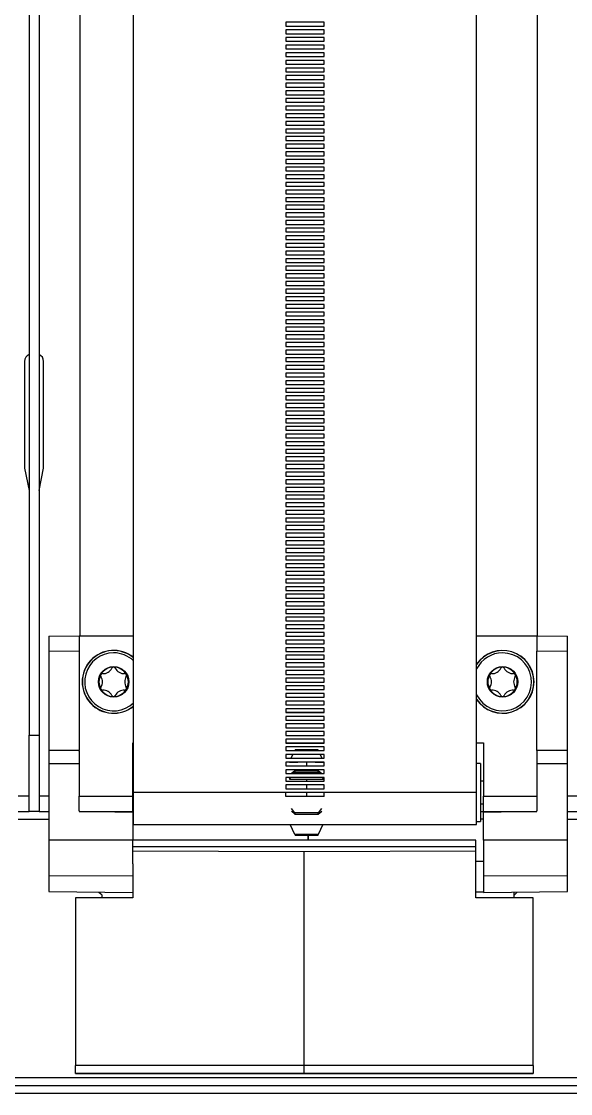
# Paper-space layout 'D' of a CAD drawing. Header units: inches. Extents: x 0 to 136, y 0 to 88.
# Drawn here: x 35.51 to 39.29, y 46.55 to 53.93 of the extents above; entities that cross this region are included whole.
import ezdxf

# ---------------------------------------------------------------- set-up
doc = ezdxf.new("R2010")
doc.units = ezdxf.units.IN
doc.header["$LTSCALE"] = 4
doc.header["$MEASUREMENT"] = 0

psp = doc.layouts.new('D')

# ---------------------------------------------------------------- linework, layer by layer
at = {"color": 7, "linetype": 'Continuous', "lineweight": 25}
for p, q in [((35.5614, 79.1984), (35.5614, 49.0147)), ((35.6292, 79.1984), (35.6292, 49.0147)), ((39.0611, 49.6971), (39.0611, 79.1459)), ((35.9115, 49.6971), (35.9115, 76.0511)), ((36.279, 48.6199), (36.279, 76.0247)), ((38.6412, 48.6199), (38.6412, 76.0048)), ((37.5913, 53.9217), (37.3288, 53.9217)), ((37.3288, 53.9217), (37.3288, 53.8954)), ((37.5913, 53.9217), (37.3288, 53.9217)), ((37.3288, 53.8954), (37.5913, 53.8954)), ((37.5913, 53.8692), (37.3288, 53.8692)), ((37.3288, 53.8692), (37.3288, 53.843)), ((37.5913, 53.8692), (37.3288, 53.8692)), ((37.5913, 53.8954), (37.5913, 53.9217)), ((37.5913, 53.843), (37.5913, 53.8692)), ((37.3288, 53.843), (37.5913, 53.843)), ((37.5913, 53.8167), (37.3288, 53.8167)), ((37.3288, 53.8167), (37.3288, 53.7905)), ((37.5913, 53.8167), (37.3288, 53.8167)), ((37.3288, 53.7905), (37.5913, 53.7905)), ((37.5913, 53.7905), (37.5913, 53.8167)), ((37.5913, 53.7642), (37.3288, 53.7642)), ((37.3288, 53.7642), (37.3288, 53.738)), ((37.5913, 53.7642), (37.3288, 53.7642)), ((37.3288, 53.738), (37.5913, 53.738)), ((37.5913, 53.738), (37.5913, 53.7642)), ((37.5913, 53.7117), (37.3288, 53.7117)), ((37.3288, 53.7117), (37.3288, 53.6855)), ((37.5913, 53.7117), (37.3288, 53.7117)), ((37.3288, 53.6855), (37.5913, 53.6855)), ((37.5913, 53.6592), (37.3288, 53.6592)), ((37.3288, 53.6592), (37.3288, 53.633)), ((37.5913, 53.6592), (37.3288, 53.6592)), ((37.5913, 53.6855), (37.5913, 53.7117)), ((37.5913, 53.633), (37.5913, 53.6592)), ((37.3288, 53.633), (37.5913, 53.633)), ((37.5913, 53.6067), (37.3288, 53.6067)), ((37.3288, 53.6067), (37.3288, 53.5805)), ((37.5913, 53.6067), (37.3288, 53.6067)), ((37.3288, 53.5805), (37.5913, 53.5805)), ((37.5913, 53.5805), (37.5913, 53.6067)), ((37.5913, 53.5542), (37.3288, 53.5542)), ((37.3288, 53.5542), (37.3288, 53.528)), ((37.5913, 53.5542), (37.3288, 53.5542)), ((37.3288, 53.528), (37.5913, 53.528)), ((37.5913, 53.5017), (37.3288, 53.5017)), ((37.3288, 53.5017), (37.3288, 53.4755)), ((37.5913, 53.5017), (37.3288, 53.5017)), ((37.5913, 53.528), (37.5913, 53.5542)), ((37.5913, 53.4755), (37.5913, 53.5017)), ((37.3288, 53.4755), (37.5913, 53.4755)), ((37.5913, 53.4492), (37.3288, 53.4492)), ((37.3288, 53.4492), (37.3288, 53.423)), ((37.5913, 53.4492), (37.3288, 53.4492)), ((37.3288, 53.423), (37.5913, 53.423)), ((37.5913, 53.423), (37.5913, 53.4492)), ((37.5913, 53.3968), (37.3288, 53.3968)), ((37.3288, 53.3968), (37.3288, 53.3705)), ((37.5913, 53.3968), (37.3288, 53.3968)), ((37.3288, 53.3705), (37.5913, 53.3705)), ((37.5913, 53.3705), (37.5913, 53.3968)), ((37.5913, 53.3443), (37.3288, 53.3443)), ((37.3288, 53.3443), (37.3288, 53.318)), ((37.5913, 53.3443), (37.3288, 53.3443)), ((37.3288, 53.318), (37.5913, 53.318)), ((37.5913, 53.2918), (37.3288, 53.2918)), ((37.3288, 53.2918), (37.3288, 53.2655)), ((37.5913, 53.2918), (37.3288, 53.2918)), ((37.5913, 53.318), (37.5913, 53.3443)), ((37.5913, 53.2655), (37.5913, 53.2918)), ((37.3288, 53.2655), (37.5913, 53.2655)), ((37.5913, 53.2393), (37.3288, 53.2393)), ((37.3288, 53.2393), (37.3288, 53.213)), ((37.5913, 53.2393), (37.3288, 53.2393)), ((37.3288, 53.213), (37.5913, 53.213)), ((37.5913, 53.213), (37.5913, 53.2393)), ((37.5913, 53.1868), (37.3288, 53.1868)), ((37.3288, 53.1868), (37.3288, 53.1605)), ((37.5913, 53.1868), (37.3288, 53.1868)), ((37.3288, 53.1605), (37.5913, 53.1605)), ((37.5913, 53.1343), (37.3288, 53.1343)), ((37.3288, 53.1343), (37.3288, 53.108)), ((37.5913, 53.1343), (37.3288, 53.1343)), ((37.5913, 53.1605), (37.5913, 53.1868)), ((37.5913, 53.108), (37.5913, 53.1343)), ((37.3288, 53.108), (37.5913, 53.108)), ((37.5913, 53.0818), (37.3288, 53.0818)), ((37.3288, 53.0818), (37.3288, 53.0555)), ((37.5913, 53.0818), (37.3288, 53.0818)), ((37.3288, 53.0555), (37.5913, 53.0555)), ((37.5913, 53.0555), (37.5913, 53.0818)), ((37.5913, 53.0293), (37.3288, 53.0293)), ((37.3288, 53.0293), (37.3288, 53.0031)), ((37.5913, 53.0293), (37.3288, 53.0293)), ((37.3288, 53.0031), (37.5913, 53.0031)), ((37.5913, 53.0031), (37.5913, 53.0293)), ((37.5913, 52.9768), (37.3288, 52.9768)), ((37.3288, 52.9768), (37.3288, 52.9506)), ((37.5913, 52.9768), (37.3288, 52.9768)), ((37.3288, 52.9506), (37.5913, 52.9506)), ((37.5913, 52.9243), (37.3288, 52.9243)), ((37.3288, 52.9243), (37.3288, 52.8981)), ((37.5913, 52.9243), (37.3288, 52.9243)), ((37.5913, 52.9506), (37.5913, 52.9768)), ((37.5913, 52.8981), (37.5913, 52.9243)), ((37.3288, 52.8981), (37.5913, 52.8981)), ((37.5913, 52.8718), (37.3288, 52.8718)), ((37.3288, 52.8718), (37.3288, 52.8456)), ((37.5913, 52.8718), (37.3288, 52.8718)), ((37.3288, 52.8456), (37.5913, 52.8456)), ((37.5913, 52.8456), (37.5913, 52.8718)), ((37.5913, 52.8193), (37.3288, 52.8193)), ((37.3288, 52.8193), (37.3288, 52.7931)), ((37.5913, 52.8193), (37.3288, 52.8193)), ((37.3288, 52.7931), (37.5913, 52.7931)), ((37.5913, 52.7668), (37.3288, 52.7668)), ((37.3288, 52.7668), (37.3288, 52.7406)), ((37.5913, 52.7668), (37.3288, 52.7668)), ((37.5913, 52.7931), (37.5913, 52.8193)), ((37.5913, 52.7406), (37.5913, 52.7668)), ((37.3288, 52.7406), (37.5913, 52.7406)), ((37.5913, 52.7143), (37.3288, 52.7143)), ((37.3288, 52.7143), (37.3288, 52.6881)), ((37.5913, 52.7143), (37.3288, 52.7143)), ((37.3288, 52.6881), (37.5913, 52.6881)), ((37.5913, 52.6881), (37.5913, 52.7143)), ((37.5913, 52.6618), (37.3288, 52.6618)), ((37.3288, 52.6618), (37.3288, 52.6356)), ((37.5913, 52.6618), (37.3288, 52.6618)), ((37.3288, 52.6356), (37.5913, 52.6356)), ((37.5913, 52.6094), (37.3288, 52.6094)), ((37.3288, 52.6094), (37.3288, 52.5831)), ((37.5913, 52.6094), (37.3288, 52.6094)), ((37.5913, 52.6356), (37.5913, 52.6618)), ((37.5913, 52.5831), (37.5913, 52.6094)), ((37.3288, 52.5831), (37.5913, 52.5831)), ((37.5913, 52.5569), (37.3288, 52.5569)), ((37.3288, 52.5569), (37.3288, 52.5306)), ((37.5913, 52.5569), (37.3288, 52.5569)), ((37.5913, 52.5306), (37.5913, 52.5569)), ((37.3288, 52.5306), (37.5913, 52.5306)), ((37.5913, 52.5044), (37.3288, 52.5044)), ((37.3288, 52.5044), (37.3288, 52.4781)), ((37.5913, 52.5044), (37.3288, 52.5044)), ((37.3288, 52.4781), (37.5913, 52.4781)), ((37.5913, 52.4781), (37.5913, 52.5044)), ((37.5913, 52.4519), (37.3288, 52.4519)), ((37.3288, 52.4519), (37.3288, 52.4256)), ((37.5913, 52.4519), (37.3288, 52.4519)), ((37.3288, 52.4256), (37.5913, 52.4256)), ((37.5913, 52.3994), (37.3288, 52.3994)), ((37.3288, 52.3994), (37.3288, 52.3731)), ((37.5913, 52.3994), (37.3288, 52.3994)), ((37.5913, 52.4256), (37.5913, 52.4519)), ((37.5913, 52.3731), (37.5913, 52.3994)), ((37.3288, 52.3731), (37.5913, 52.3731)), ((37.5913, 52.3469), (37.3288, 52.3469)), ((37.3288, 52.3469), (37.3288, 52.3206)), ((37.5913, 52.3469), (37.3288, 52.3469)), ((37.3288, 52.3206), (37.5913, 52.3206)), ((37.5913, 52.3206), (37.5913, 52.3469)), ((37.5913, 52.2944), (37.3288, 52.2944)), ((37.3288, 52.2944), (37.3288, 52.2681)), ((37.5913, 52.2944), (37.3288, 52.2944)), ((37.3288, 52.2681), (37.5913, 52.2681)), ((37.5913, 52.2419), (37.3288, 52.2419)), ((37.3288, 52.2419), (37.3288, 52.2157)), ((37.5913, 52.2419), (37.3288, 52.2419)), ((37.5913, 52.2681), (37.5913, 52.2944)), ((37.5913, 52.2157), (37.5913, 52.2419)), ((37.3288, 52.2157), (37.5913, 52.2157)), ((37.5913, 52.1894), (37.3288, 52.1894)), ((37.3288, 52.1894), (37.3288, 52.1632)), ((37.5913, 52.1894), (37.3288, 52.1894)), ((37.5913, 52.1632), (37.5913, 52.1894)), ((37.3288, 52.1632), (37.5913, 52.1632)), ((37.5913, 52.1369), (37.3288, 52.1369)), ((37.3288, 52.1369), (37.3288, 52.1107)), ((37.5913, 52.1369), (37.3288, 52.1369)), ((37.3288, 52.1107), (37.5913, 52.1107)), ((37.5913, 52.1107), (37.5913, 52.1369)), ((37.5913, 52.0844), (37.3288, 52.0844)), ((37.3288, 52.0844), (37.3288, 52.0582)), ((37.5913, 52.0844), (37.3288, 52.0844)), ((37.3288, 52.0582), (37.5913, 52.0582)), ((37.5913, 52.0319), (37.3288, 52.0319)), ((37.3288, 52.0319), (37.3288, 52.0057)), ((37.5913, 52.0319), (37.3288, 52.0319)), ((37.5913, 52.0582), (37.5913, 52.0844)), ((37.5913, 52.0057), (37.5913, 52.0319)), ((37.3288, 52.0057), (37.5913, 52.0057)), ((37.5913, 51.9794), (37.3288, 51.9794)), ((37.3288, 51.9794), (37.3288, 51.9532)), ((37.5913, 51.9794), (37.3288, 51.9794)), ((37.3288, 51.9532), (37.5913, 51.9532)), ((37.5913, 51.9532), (37.5913, 51.9794)), ((37.5913, 51.9269), (37.3288, 51.9269)), ((37.3288, 51.9269), (37.3288, 51.9007)), ((37.5913, 51.9269), (37.3288, 51.9269)), ((37.3288, 51.9007), (37.5913, 51.9007)), ((37.5913, 51.8744), (37.3288, 51.8744)), ((37.3288, 51.8744), (37.3288, 51.8482)), ((37.5913, 51.8744), (37.3288, 51.8744)), ((37.5913, 51.9007), (37.5913, 51.9269)), ((37.5913, 51.8482), (37.5913, 51.8744)), ((37.3288, 51.8482), (37.5913, 51.8482)), ((37.5913, 51.822), (37.3288, 51.822)), ((37.3288, 51.822), (37.3288, 51.7957)), ((37.5913, 51.822), (37.3288, 51.822)), ((37.5913, 51.7957), (37.5913, 51.822)), ((37.3288, 51.7957), (37.5913, 51.7957)), ((37.5913, 51.7695), (37.3288, 51.7695)), ((37.3288, 51.7695), (37.3288, 51.7432)), ((37.5913, 51.7695), (37.3288, 51.7695)), ((37.3288, 51.7432), (37.5913, 51.7432)), ((37.5913, 51.7432), (37.5913, 51.7695)), ((37.5913, 51.717), (37.3288, 51.717)), ((37.3288, 51.717), (37.3288, 51.6907)), ((37.5913, 51.717), (37.3288, 51.717)), ((37.3288, 51.6907), (37.5913, 51.6907)), ((37.5913, 51.6645), (37.3288, 51.6645)), ((37.3288, 51.6645), (37.3288, 51.6382)), ((37.5913, 51.6645), (37.3288, 51.6645)), ((37.5913, 51.6907), (37.5913, 51.717)), ((37.5913, 51.6382), (37.5913, 51.6645)), ((35.5297, 51.5868), (35.5297, 50.8519)), ((35.6609, 50.8519), (35.6609, 51.5868)), ((37.3288, 51.6382), (37.5913, 51.6382)), ((37.5913, 51.612), (37.3288, 51.612)), ((37.3288, 51.612), (37.3288, 51.5857)), ((37.5913, 51.612), (37.3288, 51.612)), ((37.3288, 51.5857), (37.5913, 51.5857)), ((37.5913, 51.5857), (37.5913, 51.612)), ((37.5913, 51.5595), (37.3288, 51.5595)), ((37.3288, 51.5595), (37.3288, 51.5332)), ((37.5913, 51.5595), (37.3288, 51.5595)), ((37.3288, 51.5332), (37.5913, 51.5332)), ((37.5913, 51.507), (37.3288, 51.507)), ((37.3288, 51.507), (37.3288, 51.4807)), ((37.5913, 51.507), (37.3288, 51.507)), ((37.5913, 51.5332), (37.5913, 51.5595)), ((37.5913, 51.4807), (37.5913, 51.507)), ((37.3288, 51.4807), (37.5913, 51.4807)), ((37.5913, 51.4545), (37.3288, 51.4545)), ((37.3288, 51.4545), (37.3288, 51.4283)), ((37.5913, 51.4545), (37.3288, 51.4545)), ((37.3288, 51.4283), (37.5913, 51.4283)), ((37.5913, 51.4283), (37.5913, 51.4545)), ((37.5913, 51.402), (37.3288, 51.402)), ((37.3288, 51.402), (37.3288, 51.3758)), ((37.5913, 51.402), (37.3288, 51.402)), ((37.3288, 51.3758), (37.5913, 51.3758)), ((37.5913, 51.3758), (37.5913, 51.402)), ((37.5913, 51.3495), (37.3288, 51.3495)), ((37.3288, 51.3495), (37.3288, 51.3233)), ((37.5913, 51.3495), (37.3288, 51.3495)), ((37.3288, 51.3233), (37.5913, 51.3233)), ((37.5913, 51.297), (37.3288, 51.297)), ((37.3288, 51.297), (37.3288, 51.2708)), ((37.5913, 51.297), (37.3288, 51.297)), ((37.5913, 51.3233), (37.5913, 51.3495)), ((37.5913, 51.2708), (37.5913, 51.297)), ((37.3288, 51.2708), (37.5913, 51.2708)), ((37.5913, 51.2445), (37.3288, 51.2445)), ((37.3288, 51.2445), (37.3288, 51.2183)), ((37.5913, 51.2445), (37.3288, 51.2445)), ((37.3288, 51.2183), (37.5913, 51.2183)), ((37.5913, 51.2183), (37.5913, 51.2445)), ((37.5913, 51.192), (37.3288, 51.192)), ((37.3288, 51.192), (37.3288, 51.1658)), ((37.5913, 51.192), (37.3288, 51.192)), ((37.3288, 51.1658), (37.5913, 51.1658)), ((37.5913, 51.1395), (37.3288, 51.1395)), ((37.3288, 51.1395), (37.3288, 51.1133)), ((37.5913, 51.1395), (37.3288, 51.1395)), ((37.5913, 51.1658), (37.5913, 51.192)), ((37.5913, 51.1133), (37.5913, 51.1395)), ((37.3288, 51.1133), (37.5913, 51.1133)), ((37.5913, 51.087), (37.3288, 51.087)), ((37.3288, 51.087), (37.3288, 51.0608)), ((37.5913, 51.087), (37.3288, 51.087)), ((37.3288, 51.0608), (37.5913, 51.0608)), ((37.5913, 51.0608), (37.5913, 51.087)), ((37.5913, 51.0346), (37.3288, 51.0346)), ((37.3288, 51.0346), (37.3288, 51.0083)), ((37.5913, 51.0346), (37.3288, 51.0346)), ((37.3288, 51.0083), (37.5913, 51.0083)), ((37.5913, 51.0083), (37.5913, 51.0346)), ((37.5913, 50.9821), (37.3288, 50.9821)), ((37.3288, 50.9821), (37.3288, 50.9558)), ((37.5913, 50.9821), (37.3288, 50.9821)), ((37.3288, 50.9558), (37.5913, 50.9558)), ((37.5913, 50.9296), (37.3288, 50.9296)), ((37.3288, 50.9296), (37.3288, 50.9033)), ((37.5913, 50.9296), (37.3288, 50.9296)), ((37.5913, 50.9558), (37.5913, 50.9821)), ((37.5913, 50.9033), (37.5913, 50.9296)), ((35.5297, 50.8519), (35.5614, 50.6996)), ((35.6292, 50.6996), (35.6609, 50.8519)), ((37.3288, 50.9033), (37.5913, 50.9033)), ((37.5913, 50.8771), (37.3288, 50.8771)), ((37.3288, 50.8771), (37.3288, 50.8508)), ((37.5913, 50.8771), (37.3288, 50.8771)), ((37.3288, 50.8508), (37.5913, 50.8508)), ((37.5913, 50.8508), (37.5913, 50.8771)), ((37.5913, 50.8246), (37.3288, 50.8246)), ((37.3288, 50.8246), (37.3288, 50.7983)), ((37.5913, 50.8246), (37.3288, 50.8246)), ((37.3288, 50.7983), (37.5913, 50.7983)), ((37.5913, 50.7721), (37.3288, 50.7721)), ((37.3288, 50.7721), (37.3288, 50.7458)), ((37.5913, 50.7721), (37.3288, 50.7721)), ((37.5913, 50.7983), (37.5913, 50.8246)), ((37.5913, 50.7458), (37.5913, 50.7721)), ((37.3288, 50.7458), (37.5913, 50.7458)), ((37.5913, 50.7196), (37.3288, 50.7196)), ((37.3288, 50.7196), (37.3288, 50.6933)), ((37.5913, 50.7196), (37.3288, 50.7196)), ((37.3288, 50.6933), (37.5913, 50.6933)), ((37.5913, 50.6933), (37.5913, 50.7196)), ((37.5913, 50.6671), (37.3288, 50.6671)), ((37.3288, 50.6671), (37.3288, 50.6409)), ((37.5913, 50.6671), (37.3288, 50.6671)), ((37.3288, 50.6409), (37.5913, 50.6409)), ((37.5913, 50.6409), (37.5913, 50.6671)), ((37.5913, 50.6146), (37.3288, 50.6146)), ((37.3288, 50.6146), (37.3288, 50.5884)), ((37.5913, 50.6146), (37.3288, 50.6146)), ((37.3288, 50.5884), (37.5913, 50.5884)), ((37.5913, 50.5621), (37.3288, 50.5621)), ((37.3288, 50.5621), (37.3288, 50.5359)), ((37.5913, 50.5621), (37.3288, 50.5621)), ((37.5913, 50.5884), (37.5913, 50.6146)), ((37.5913, 50.5359), (37.5913, 50.5621)), ((37.3288, 50.5359), (37.5913, 50.5359)), ((37.5913, 50.5096), (37.3288, 50.5096)), ((37.3288, 50.5096), (37.3288, 50.4834)), ((37.5913, 50.5096), (37.3288, 50.5096)), ((37.3288, 50.4834), (37.5913, 50.4834)), ((37.5913, 50.4834), (37.5913, 50.5096)), ((37.5913, 50.4571), (37.3288, 50.4571)), ((37.3288, 50.4571), (37.3288, 50.4309)), ((37.5913, 50.4571), (37.3288, 50.4571)), ((37.3288, 50.4309), (37.5913, 50.4309)), ((37.5913, 50.4046), (37.3288, 50.4046)), ((37.3288, 50.4046), (37.3288, 50.3784)), ((37.5913, 50.4046), (37.3288, 50.4046)), ((37.5913, 50.4309), (37.5913, 50.4571)), ((37.5913, 50.3784), (37.5913, 50.4046)), ((37.3288, 50.3784), (37.5913, 50.3784)), ((37.5913, 50.3521), (37.3288, 50.3521)), ((37.3288, 50.3521), (37.3288, 50.3259)), ((37.5913, 50.3521), (37.3288, 50.3521)), ((37.3288, 50.3259), (37.5913, 50.3259)), ((37.5913, 50.3259), (37.5913, 50.3521)), ((37.5913, 50.2996), (37.3288, 50.2996)), ((37.3288, 50.2996), (37.3288, 50.2734)), ((37.5913, 50.2996), (37.3288, 50.2996)), ((37.3288, 50.2734), (37.5913, 50.2734)), ((37.5913, 50.2471), (37.3288, 50.2471)), ((37.3288, 50.2471), (37.3288, 50.2209)), ((37.5913, 50.2471), (37.3288, 50.2471)), ((37.5913, 50.2734), (37.5913, 50.2996)), ((37.5913, 50.2209), (37.5913, 50.2471)), ((37.3288, 50.2209), (37.5913, 50.2209)), ((37.5913, 50.1947), (37.3288, 50.1947)), ((37.3288, 50.1947), (37.3288, 50.1684)), ((37.5913, 50.1947), (37.3288, 50.1947)), ((37.5913, 50.1684), (37.5913, 50.1947)), ((37.3288, 50.1684), (37.5913, 50.1684)), ((37.5913, 50.1422), (37.3288, 50.1422)), ((37.3288, 50.1422), (37.3288, 50.1159)), ((37.5913, 50.1422), (37.3288, 50.1422)), ((37.3288, 50.1159), (37.5913, 50.1159)), ((37.5913, 50.1159), (37.5913, 50.1422)), ((37.5913, 50.0897), (37.3288, 50.0897)), ((37.3288, 50.0897), (37.3288, 50.0634)), ((37.5913, 50.0897), (37.3288, 50.0897)), ((37.3288, 50.0634), (37.5913, 50.0634)), ((37.5913, 50.0372), (37.3288, 50.0372)), ((37.3288, 50.0372), (37.3288, 50.0109)), ((37.5913, 50.0372), (37.3288, 50.0372)), ((37.5913, 50.0634), (37.5913, 50.0897)), ((37.5913, 50.0109), (37.5913, 50.0372)), ((37.3288, 50.0109), (37.5913, 50.0109)), ((37.5913, 49.9847), (37.3288, 49.9847)), ((37.3288, 49.9847), (37.3288, 49.9584)), ((37.5913, 49.9847), (37.3288, 49.9847)), ((37.3288, 49.9584), (37.5913, 49.9584)), ((37.5913, 49.9584), (37.5913, 49.9847)), ((37.5913, 49.9322), (37.3288, 49.9322)), ((37.3288, 49.9322), (37.3288, 49.9059)), ((37.5913, 49.9322), (37.3288, 49.9322)), ((37.3288, 49.9059), (37.5913, 49.9059)), ((37.5913, 49.8797), (37.3288, 49.8797)), ((37.3288, 49.8797), (37.3288, 49.8534)), ((37.5913, 49.8797), (37.3288, 49.8797)), ((37.5913, 49.9059), (37.5913, 49.9322)), ((37.5913, 49.8534), (37.5913, 49.8797)), ((37.3288, 49.8534), (37.5913, 49.8534)), ((37.5913, 49.8272), (37.3288, 49.8272)), ((37.3288, 49.8272), (37.3288, 49.801)), ((37.5913, 49.8272), (37.3288, 49.8272)), ((37.5913, 49.801), (37.5913, 49.8272)), ((37.3288, 49.801), (37.5913, 49.801)), ((37.5913, 49.7747), (37.3288, 49.7747)), ((37.3288, 49.7747), (37.3288, 49.7485)), ((37.5913, 49.7747), (37.3288, 49.7747)), ((37.3288, 49.7485), (37.5913, 49.7485)), ((37.5913, 49.7485), (37.5913, 49.7747)), ((35.6963, 49.6971), (35.9063, 49.6989)), ((35.6963, 49.6971), (35.6963, 49.5921)), ((35.9063, 49.6971), (35.9063, 49.6989)), ((35.9063, 49.6971), (35.9063, 49.5947)), ((36.279, 49.6971), (35.9063, 49.6971)), ((37.5913, 49.7222), (37.3288, 49.7222)), ((37.3288, 49.7222), (37.3288, 49.696)), ((37.5913, 49.7222), (37.3288, 49.7222)), ((37.3288, 49.6971), (37.5913, 49.6971)), ((37.3288, 49.696), (37.5913, 49.696)), ((37.5913, 49.6697), (37.3288, 49.6697)), ((37.3288, 49.6697), (37.3288, 49.6435)), ((37.5913, 49.6697), (37.3288, 49.6697)), ((37.5913, 49.696), (37.5913, 49.7222)), ((37.5913, 49.6435), (37.5913, 49.6697)), ((39.0559, 49.6971), (38.6412, 49.6971)), ((39.0559, 49.6971), (39.0611, 49.6971)), ((39.0559, 49.6971), (39.0559, 49.5947)), ((39.0611, 49.6989), (39.2658, 49.6971)), ((39.2658, 49.5921), (39.2658, 49.6971)), ((35.9063, 49.5929), (35.6963, 49.5921)), ((35.6963, 49.5921), (35.6963, 48.9097)), ((35.9063, 49.5929), (35.9063, 49.5947)), ((35.9063, 49.5929), (35.9063, 48.9092)), ((37.3288, 49.6435), (37.5913, 49.6435)), ((37.5913, 49.6172), (37.3288, 49.6172)), ((37.3288, 49.6172), (37.3288, 49.591)), ((37.5913, 49.6172), (37.3288, 49.6172)), ((37.3288, 49.591), (37.5913, 49.591)), ((37.5913, 49.591), (37.5913, 49.6172)), ((39.0559, 49.5947), (39.0559, 49.5929)), ((39.2658, 49.5921), (39.0559, 49.5929)), ((39.0559, 48.9092), (39.0559, 49.5929)), ((39.2658, 48.9097), (39.2658, 49.5921)), ((37.5913, 49.5647), (37.3288, 49.5647)), ((37.3288, 49.5647), (37.3288, 49.5385)), ((37.5913, 49.5647), (37.3288, 49.5647)), ((37.3288, 49.5385), (37.5913, 49.5385)), ((37.5913, 49.5122), (37.3288, 49.5122)), ((37.3288, 49.5122), (37.3288, 49.486)), ((37.5913, 49.5122), (37.3288, 49.5122)), ((37.5913, 49.5385), (37.5913, 49.5647)), ((37.5913, 49.486), (37.5913, 49.5122)), ((37.3288, 49.486), (37.5913, 49.486)), ((37.5913, 49.4597), (37.3288, 49.4597)), ((37.3288, 49.4597), (37.3288, 49.4335)), ((37.5913, 49.4597), (37.3288, 49.4597)), ((37.5913, 49.4335), (37.5913, 49.4597)), ((37.3288, 49.4335), (37.5913, 49.4335)), ((37.5913, 49.4073), (37.3288, 49.4073)), ((37.3288, 49.4073), (37.3288, 49.381)), ((37.5913, 49.4073), (37.3288, 49.4073)), ((37.3288, 49.381), (37.5913, 49.381)), ((37.5913, 49.381), (37.5913, 49.4073)), ((37.5913, 49.3548), (37.3288, 49.3548)), ((37.3288, 49.3548), (37.3288, 49.3285)), ((37.5913, 49.3548), (37.3288, 49.3548)), ((37.3288, 49.3285), (37.5913, 49.3285)), ((37.5913, 49.3023), (37.3288, 49.3023)), ((37.3288, 49.3023), (37.3288, 49.276)), ((37.5913, 49.3023), (37.3288, 49.3023)), ((37.5913, 49.3285), (37.5913, 49.3548)), ((37.5913, 49.276), (37.5913, 49.3023)), ((37.3288, 49.276), (37.5913, 49.276)), ((37.5913, 49.2498), (37.3288, 49.2498)), ((37.3288, 49.2498), (37.3288, 49.2235)), ((37.5913, 49.2498), (37.3288, 49.2498)), ((37.3288, 49.2235), (37.5913, 49.2235)), ((37.5913, 49.2235), (37.5913, 49.2498)), ((37.5913, 49.1973), (37.3288, 49.1973)), ((37.3288, 49.1973), (37.3288, 49.171)), ((37.5913, 49.1973), (37.3288, 49.1973)), ((37.5913, 49.1721), (37.3288, 49.1721)), ((37.3288, 49.171), (37.5913, 49.171)), ((37.5913, 49.1448), (37.3288, 49.1448)), ((37.3288, 49.1448), (37.3288, 49.1185)), ((37.5913, 49.171), (37.5913, 49.1973)), ((37.5913, 49.1185), (37.5913, 49.1448)), ((37.3288, 49.1185), (37.5913, 49.1185)), ((37.5913, 49.0923), (37.3288, 49.0923)), ((37.3288, 49.0923), (37.3288, 49.066)), ((37.5913, 49.066), (37.5913, 49.0923)), ((35.5614, 49.0147), (35.6292, 49.0147)), ((35.5614, 48.4897), (35.5614, 49.0147)), ((35.6292, 49.0147), (35.6292, 48.4897)), ((37.3288, 49.066), (37.5913, 49.066)), ((37.5913, 49.0398), (37.3288, 49.0398)), ((37.3288, 49.0398), (37.3288, 49.0136)), ((37.3288, 49.0136), (37.5913, 49.0136)), ((37.5913, 49.0136), (37.5913, 49.0398)), ((36.2737, 48.9622), (36.279, 48.9622)), ((36.2737, 48.6256), (36.2737, 48.9622)), ((37.5913, 48.9873), (37.3288, 48.9873)), ((37.3288, 48.9873), (37.3288, 48.9611)), ((37.3288, 48.9622), (37.5913, 48.9622)), ((37.3288, 48.9611), (37.5913, 48.9611)), ((37.5913, 48.9348), (37.3288, 48.9348)), ((37.3288, 48.9348), (37.3288, 48.9086)), ((37.5913, 48.9348), (37.3288, 48.9348)), ((37.5913, 48.9611), (37.5913, 48.9873)), ((37.5913, 48.9086), (37.5913, 48.9348)), ((38.6412, 48.9622), (38.6884, 48.9622)), ((38.6884, 48.9622), (38.6884, 48.5947)), ((35.9063, 48.9092), (35.6963, 48.9097)), ((35.6963, 48.9097), (35.6963, 48.8188)), ((35.9063, 48.906), (35.9063, 48.9092)), ((35.9063, 48.906), (35.9063, 48.5947)), ((37.3288, 48.9086), (37.5913, 48.9086)), ((37.5913, 48.8823), (37.3288, 48.8823)), ((37.3288, 48.8823), (37.3288, 48.8561)), ((37.5913, 48.8823), (37.3288, 48.8823)), ((37.3288, 48.8561), (37.5913, 48.8561)), ((37.3649, 48.8561), (37.3771, 48.8823)), ((37.3893, 48.9086), (37.3897, 48.9095)), ((37.3918, 48.9141), (37.3897, 48.9095)), ((37.3897, 48.9095), (37.5514, 48.9095)), ((37.5493, 48.9141), (37.3918, 48.9141)), ((37.5514, 48.9095), (37.5493, 48.9141)), ((37.5514, 48.9095), (37.5519, 48.9086)), ((37.5641, 48.8823), (37.5763, 48.8561)), ((37.5913, 48.8561), (37.5913, 48.8823)), ((39.2658, 48.9097), (39.0559, 48.9092)), ((39.0559, 48.9092), (39.0559, 48.906)), ((39.0559, 48.906), (39.0559, 48.5947)), ((39.2658, 48.8188), (39.2658, 48.9097)), ((35.9063, 48.8183), (35.6963, 48.8188)), ((35.6963, 48.8188), (35.6963, 48.2929)), ((36.279, 48.8205), (36.2737, 48.8205)), ((37.3434, 48.8298), (37.3288, 48.8297)), ((37.5913, 48.8298), (37.3288, 48.8298)), ((37.3288, 48.8298), (37.3288, 48.8036)), ((37.5913, 48.8298), (37.3288, 48.8298)), ((37.3288, 48.8036), (37.5913, 48.8036)), ((37.5913, 48.7773), (37.3288, 48.7773)), ((37.3288, 48.7773), (37.3288, 48.7511)), ((37.5913, 48.7773), (37.3288, 48.7773)), ((37.3525, 48.8298), (37.3525, 48.8293)), ((37.3525, 48.8293), (37.4109, 48.8298)), ((37.3525, 48.8293), (37.3527, 48.8298)), ((37.4706, 48.8298), (37.4706, 48.8036)), ((37.4706, 48.7773), (37.4706, 48.7701)), ((37.5303, 48.8298), (37.5887, 48.8293)), ((37.5884, 48.8298), (37.5887, 48.8293)), ((37.5887, 48.8293), (37.5887, 48.8298)), ((37.5913, 48.8036), (37.5913, 48.8298)), ((37.5913, 48.7511), (37.5913, 48.7773)), ((38.6674, 48.8205), (38.6412, 48.8207)), ((38.6674, 48.8205), (38.6674, 48.621)), ((39.2658, 48.8188), (39.0559, 48.8183)), ((39.2658, 48.2929), (39.2658, 48.8188)), ((37.3288, 48.7511), (37.5913, 48.7511)), ((37.5913, 48.7248), (37.3288, 48.7248)), ((37.3288, 48.7248), (37.3288, 48.6986)), ((37.3558, 48.7248), (37.3288, 48.7248)), ((37.3288, 48.6986), (37.5913, 48.6986)), ((37.3525, 48.7115), (37.3626, 48.7248)), ((37.3525, 48.7248), (37.3525, 48.7115)), ((37.3525, 48.7115), (37.4706, 48.7121)), ((37.3897, 48.7697), (37.3673, 48.7511)), ((37.3824, 48.7511), (37.3897, 48.7607)), ((37.3897, 48.7697), (37.3897, 48.7607)), ((37.3897, 48.7607), (37.5514, 48.7607)), ((37.5505, 48.7701), (37.3906, 48.7701)), ((37.4706, 48.7121), (37.5887, 48.7115)), ((37.4706, 48.7121), (37.4706, 48.6986)), ((37.5514, 48.7607), (37.5514, 48.7697)), ((37.5739, 48.7511), (37.5514, 48.7697)), ((37.5514, 48.7607), (37.5587, 48.7511)), ((37.5786, 48.7248), (37.5887, 48.7115)), ((37.5913, 48.7248), (37.5853, 48.7248)), ((37.5887, 48.7115), (37.5887, 48.7248)), ((37.5913, 48.6986), (37.5913, 48.7248)), ((38.6884, 48.6997), (38.6674, 48.6997)), ((36.2737, 48.621), (36.2737, 48.6256)), ((37.5913, 48.6723), (37.3288, 48.6723)), ((37.3288, 48.6723), (37.3288, 48.6461)), ((37.3288, 48.6461), (37.5913, 48.6461)), ((37.4706, 48.6723), (37.4706, 48.6461)), ((37.5913, 48.6461), (37.5913, 48.6723)), ((35.4863, 48.5972), (35.5614, 48.5972)), ((35.6292, 48.5972), (35.6963, 48.5972)), ((35.9063, 48.5947), (36.2737, 48.5947)), ((35.9063, 48.4934), (35.9063, 48.5947)), ((36.2737, 48.6163), (36.2737, 48.621)), ((36.2737, 48.5947), (36.2737, 48.6163)), ((36.2737, 48.5947), (36.2737, 48.59)), ((36.2737, 48.4833), (36.2737, 48.59)), ((37.3288, 48.6199), (36.279, 48.6199)), ((36.279, 48.3994), (36.279, 48.6199)), ((37.5913, 48.6199), (37.3288, 48.6199)), ((37.3288, 48.5936), (37.3288, 48.6199)), ((37.5913, 48.5936), (37.3288, 48.5936)), ((37.4706, 48.6199), (37.4706, 48.5936)), ((38.6412, 48.6199), (37.5913, 48.6199)), ((37.5913, 48.5936), (37.5913, 48.6199)), ((38.6412, 48.3994), (38.6412, 48.6199)), ((38.6674, 48.621), (38.6674, 48.4214)), ((38.6884, 48.5947), (39.0559, 48.5947)), ((38.6884, 48.4897), (38.6884, 48.5947)), ((39.0559, 48.5947), (39.0559, 48.4934)), ((39.2658, 48.5972), (39.3409, 48.5972)), ((35.4863, 48.4897), (35.5614, 48.4897)), ((35.6292, 48.4897), (35.5614, 48.4897)), ((35.6292, 48.4897), (35.6963, 48.4897)), ((35.9063, 48.4934), (35.9063, 48.4897)), ((36.2737, 48.4833), (35.9063, 48.4897)), ((35.9063, 48.4897), (36.2737, 48.4897)), ((36.0637, 48.4897), (36.0637, 48.487)), ((36.2737, 48.4833), (36.2737, 48.2916)), ((37.3663, 48.4916), (37.3897, 48.4722)), ((37.3897, 48.4812), (37.3668, 48.5115)), ((37.3897, 48.4812), (37.3897, 48.4722)), ((37.5514, 48.4812), (37.3897, 48.4812)), ((37.5744, 48.5115), (37.5514, 48.4812)), ((37.5514, 48.4722), (37.5748, 48.4916)), ((37.5514, 48.4722), (37.5514, 48.4812)), ((38.6674, 48.5422), (38.6884, 48.5422)), ((38.6674, 48.4897), (38.6884, 48.4897)), ((39.0559, 48.4897), (38.6884, 48.4833)), ((38.6884, 48.4833), (38.6884, 48.4897)), ((38.6884, 48.4897), (39.0559, 48.4897)), ((38.6884, 48.2916), (38.6884, 48.4833)), ((38.8984, 48.4897), (38.8984, 48.487)), ((39.0296, 48.4893), (39.0296, 48.4897)), ((39.0559, 48.4897), (39.0559, 48.4934)), ((39.2658, 48.4897), (39.3409, 48.4897)), ((35.4863, 48.436), (35.6963, 48.436)), ((36.2737, 48.4214), (36.279, 48.4214)), ((37.3906, 48.4718), (37.5505, 48.4718)), ((38.6412, 48.4212), (38.6674, 48.4214)), ((38.6884, 48.4372), (38.6674, 48.4372)), ((39.2658, 48.436), (39.4758, 48.436)), ((36.279, 48.3994), (38.6412, 48.3994)), ((37.3897, 48.3324), (37.3586, 48.3994)), ((37.5514, 48.3324), (37.3897, 48.3324)), ((37.3897, 48.3324), (37.3918, 48.3278)), ((37.5493, 48.3278), (37.5514, 48.3324)), ((37.5825, 48.3994), (37.5514, 48.3324)), ((36.2737, 48.2916), (35.6963, 48.2929)), ((35.6963, 48.2929), (35.6963, 48.0497)), ((38.6359, 48.2929), (36.2737, 48.2929)), ((36.2737, 48.1294), (36.2737, 48.2916)), ((37.3918, 48.3278), (37.5493, 48.3278)), ((37.4811, 48.3278), (37.4811, 48.2929)), ((37.4811, 48.2929), (37.4811, 48.3278)), ((38.6359, 48.2437), (38.6359, 48.2929)), ((39.2658, 48.2929), (38.6884, 48.2916)), ((38.6884, 48.2916), (38.6884, 48.0473)), ((39.2658, 48.0497), (39.2658, 48.2929)), ((38.6359, 48.2456), (36.2737, 48.2456)), ((37.4548, 48.2119), (36.2737, 48.2159)), ((38.6359, 48.2159), (37.4548, 48.2119)), ((37.4548, 46.7416), (37.4548, 48.2119)), ((38.6359, 48.2159), (38.6359, 48.2456)), ((38.6359, 47.8966), (38.6359, 48.2159)), ((36.2737, 48.1294), (36.2737, 47.8966)), ((38.6359, 48.1485), (38.6884, 48.1485)), ((35.6963, 48.0497), (36.2737, 48.0473)), ((35.6963, 48.0497), (35.6963, 47.9385)), ((38.6884, 48.0473), (39.2658, 48.0497)), ((38.6884, 48.0473), (38.6884, 47.9335)), ((39.2658, 47.9385), (39.2658, 48.0497)), ((35.6963, 47.9385), (36.2737, 47.9335)), ((36.2737, 47.8966), (35.88, 47.8964)), ((35.88, 47.8964), (35.88, 46.741)), ((36.0637, 47.8965), (36.0637, 47.913)), ((38.6884, 47.9343), (38.6359, 47.9343)), ((39.0296, 47.8964), (38.6359, 47.8966)), ((38.6884, 47.9335), (39.2658, 47.9385)), ((38.9209, 47.9355), (38.8984, 47.913)), ((38.8984, 47.913), (38.8984, 47.9353)), ((38.8984, 47.8965), (38.8984, 47.9353)), ((39.0296, 46.741), (39.0296, 47.8964)), ((37.4548, 46.7416), (35.88, 46.741)), ((35.88, 46.6871), (35.88, 46.741)), ((37.4548, 46.6877), (37.4548, 46.7416)), ((39.0296, 46.741), (37.4548, 46.7416)), ((39.0296, 46.741), (39.0296, 46.6871)), ((43.1466, 46.6562), (16.6949, 46.6562)), ((35.88, 46.6871), (37.4548, 46.6877)), ((35.88, 46.6859), (35.88, 46.6871)), ((37.4548, 46.6857), (35.88, 46.6859)), ((37.4548, 46.6877), (39.0296, 46.6871)), ((39.0296, 46.6863), (37.4548, 46.6857)), ((39.0296, 46.6863), (39.0296, 46.6871)), ((42.8841, 46.6025), (16.9574, 46.6025)), ((42.8841, 46.5487), (16.9574, 46.5487))]:
    psp.add_line(p, q, dxfattribs=at)
at = {"color": 7, "linetype": 'Continuous', "lineweight": 25, "flags": 128}
psp.add_lwpolyline([(36.0413, 47.9355), (36.0535, 47.9233), (36.0637, 47.913)], dxfattribs=at)
at = {"color": 7, "linetype": 'Continuous', "lineweight": 25}
for centre in [(36.1425, 49.3821), (38.8197, 49.3821)]:
    psp.add_circle(centre, 0.105, dxfattribs=at)
for centre, radius, start, end in [((35.5822, 51.5868), 0.0525, 113.29716, 180), ((35.6084, 51.5868), 0.0525, 0, 66.70284), ((36.1425, 49.3821), 0.2164, 50.89159, 309.10841), ((36.1425, 49.3821), 0.2152, 50.6433, 309.3567), ((38.8197, 49.3821), 0.2164, 214.42378, 145.57622), ((38.8197, 49.3821), 0.2152, 0, 146.02365), ((36.1425, 49.3821), 0.1995, 90, 313.17355), ((36.1425, 49.3821), 0.1995, 46.82645, 90), ((38.8197, 49.3821), 0.1995, 206.52535, 90), ((38.8197, 49.3821), 0.1995, 90, 153.47465), ((36.1425, 49.3821), 0.1013, 90, 150), ((36.0657, 49.4264), 0.0127, 86.23608, 150), ((36.071, 49.506), 0.0671, 266.23608, 333.76392), ((36.1425, 49.4708), 0.0127, 90, 153.76392), ((36.1425, 49.3821), 0.1013, 30, 90), ((36.1425, 49.4708), 0.0127, 26.23608, 90), ((36.214, 49.506), 0.0671, 206.23608, 273.76392), ((36.2193, 49.4264), 0.0127, 30, 93.76392), ((38.8197, 49.3821), 0.1013, 90, 150), ((38.7429, 49.4264), 0.0127, 86.23608, 150), ((38.7481, 49.506), 0.0671, 266.23608, 333.76392), ((38.8197, 49.4708), 0.0127, 90, 153.76392), ((38.8197, 49.3821), 0.1013, 30, 90), ((38.8197, 49.4708), 0.0127, 26.23608, 90), ((38.8912, 49.506), 0.0671, 206.23608, 273.76392), ((38.8964, 49.4264), 0.0127, 30, 93.76392), ((36.1425, 49.3821), 0.1013, 150, 210), ((36.0657, 49.4264), 0.0127, 150, 213.76392), ((35.9994, 49.3821), 0.0671, 326.23608, 33.76392), ((36.2856, 49.3821), 0.0671, 146.23608, 213.76392), ((36.2193, 49.4264), 0.0127, 326.23608, 30), ((36.1425, 49.3821), 0.1013, 330, 30), ((38.8197, 49.3821), 0.2152, 213.97635, 0), ((38.8197, 49.3821), 0.1013, 150, 210), ((38.7429, 49.4264), 0.0127, 150, 213.76392), ((38.6766, 49.3821), 0.0671, 326.23608, 33.76392), ((38.9627, 49.3821), 0.0671, 146.23608, 213.76392), ((38.8964, 49.4264), 0.0127, 326.23608, 30), ((38.8197, 49.3821), 0.1013, 330, 30), ((36.0657, 49.3378), 0.0127, 146.23608, 210), ((36.0657, 49.3378), 0.0127, 210, 273.76392), ((36.1425, 49.3821), 0.1013, 210, 270), ((36.071, 49.2582), 0.0671, 26.23608, 93.76392), ((36.1425, 49.2935), 0.0127, 206.23608, 270), ((36.1425, 49.3821), 0.1013, 270, 330), ((36.1425, 49.2935), 0.0127, 270, 333.76392), ((36.214, 49.2582), 0.0671, 86.23608, 153.76392), ((36.2193, 49.3378), 0.0127, 266.23608, 330), ((36.2193, 49.3378), 0.0127, 330, 33.76392), ((38.7429, 49.3378), 0.0127, 146.23608, 210), ((38.8197, 49.3821), 0.1013, 210, 270), ((38.7429, 49.3378), 0.0127, 210, 273.76392), ((38.7481, 49.2582), 0.0671, 26.23608, 93.76392), ((38.8197, 49.2935), 0.0127, 206.23608, 270), ((38.8197, 49.3821), 0.1013, 270, 330), ((38.8197, 49.2935), 0.0127, 270, 333.76392), ((38.8912, 49.2582), 0.0671, 86.23608, 153.76392), ((38.8964, 49.3378), 0.0127, 266.23608, 330), ((38.8964, 49.3378), 0.0127, 330, 33.76392)]:
    psp.add_arc(centre, radius, start, end, dxfattribs=at)

doc.saveas('drawing.dxf')
